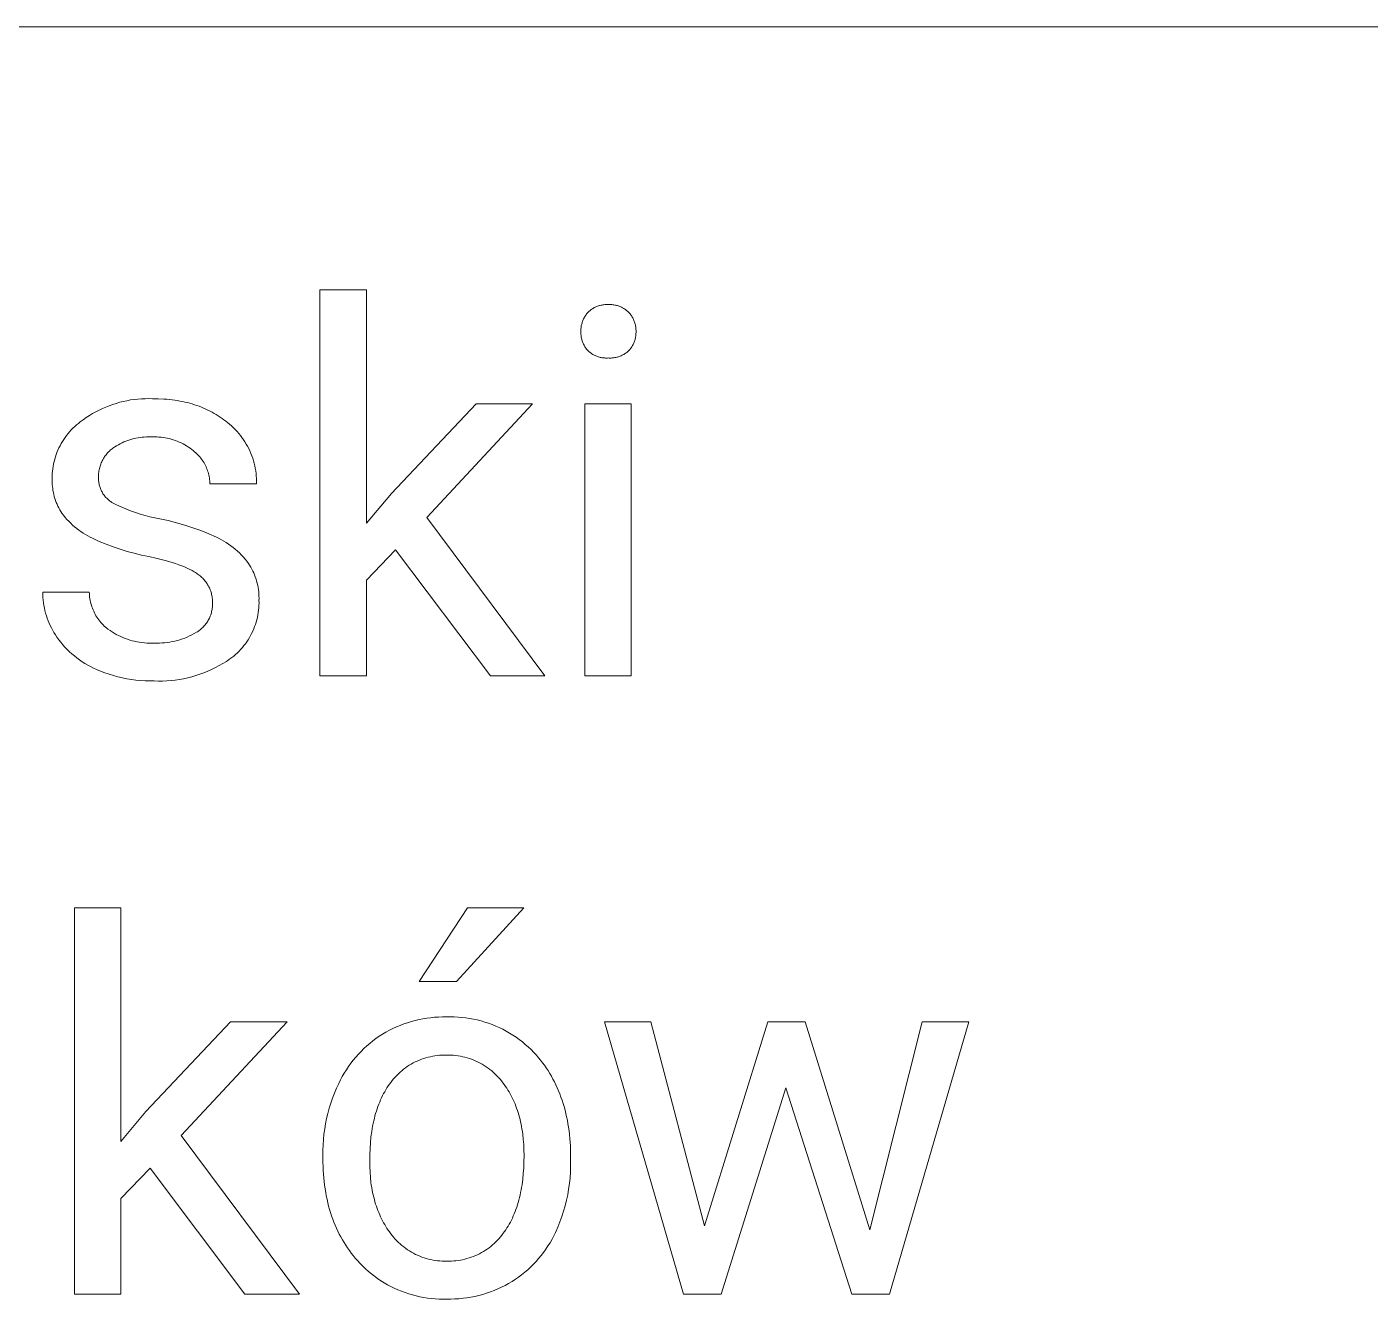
# Model space of a CAD drawing. Header units: millimetres. Extents: x -1656 to 3995, y -637 to 3312.
# Drawn here: x 3054.8 to 3251.1, y -190.7 to -4.8 of the extents above; entities that cross this region are included whole.
import ezdxf

# ---------------------------------------------------------------- set-up
doc = ezdxf.new("R2010")
doc.units = ezdxf.units.MM
doc.header["$MEASUREMENT"] = 0
doc.layers.add('Domyślny', color=7, linetype='Continuous', true_color=0x000000)

msp = doc.modelspace()

# ---------------------------------------------------------------- linework, layer by layer
at = {"layer": 'Domyślny', "color": 18, "lineweight": 15, "true_color": 0x000000}
for p, q in [((3989.99, -4.79), (1859.78, -4.79)), ((3097.63, -99.64), (3097.63, -43.19)), ((3097.63, -43.19), (3104.43, -43.19)), ((3104.43, -43.19), (3104.43, -77.32)), ((3136.31, -47.2), (3136.38, -47.08)), ((3136.38, -47.08), (3136.45, -46.96)), ((3136.45, -46.96), (3136.53, -46.85)), ((3136.53, -46.85), (3136.61, -46.74)), ((3136.61, -46.74), (3136.69, -46.63)), ((3136.69, -46.63), (3136.78, -46.53)), ((3136.78, -46.53), (3136.87, -46.43)), ((3136.87, -46.43), (3136.97, -46.34)), ((3136.97, -46.34), (3137.07, -46.26)), ((3137.07, -46.26), (3137.18, -46.17)), ((3137.18, -46.17), (3137.28, -46.09)), ((3137.28, -46.09), (3137.39, -46.02)), ((3137.39, -46.02), (3137.51, -45.95)), ((3137.51, -45.95), (3137.62, -45.88)), ((3137.62, -45.88), (3137.74, -45.81)), ((3137.74, -45.81), (3137.85, -45.76)), ((3137.85, -45.76), (3137.98, -45.7)), ((3137.98, -45.7), (3138.1, -45.65)), ((3138.1, -45.65), (3138.22, -45.6)), ((3138.22, -45.6), (3138.35, -45.56)), ((3138.35, -45.56), (3138.48, -45.52)), ((3138.48, -45.52), (3138.6, -45.48)), ((3138.6, -45.48), (3138.73, -45.45)), ((3138.73, -45.45), (3138.86, -45.43)), ((3138.86, -45.43), (3138.99, -45.41)), ((3138.99, -45.41), (3139.13, -45.39)), ((3139.13, -45.39), (3139.26, -45.38)), ((3139.26, -45.38), (3139.39, -45.37)), ((3139.39, -45.37), (3139.52, -45.37)), ((3139.52, -45.37), (3139.66, -45.37)), ((3139.66, -45.37), (3139.79, -45.38)), ((3139.79, -45.38), (3139.92, -45.37)), ((3139.92, -45.37), (3140.06, -45.37)), ((3140.06, -45.37), (3140.19, -45.37)), ((3140.19, -45.37), (3140.32, -45.38)), ((3140.32, -45.38), (3140.45, -45.39)), ((3140.45, -45.39), (3140.59, -45.41)), ((3140.59, -45.41), (3140.72, -45.43)), ((3140.72, -45.43), (3140.85, -45.46)), ((3140.85, -45.46), (3140.98, -45.49)), ((3140.98, -45.49), (3141.11, -45.52)), ((3141.11, -45.52), (3141.23, -45.56)), ((3141.23, -45.56), (3141.36, -45.6)), ((3141.36, -45.6), (3141.48, -45.65)), ((3141.48, -45.65), (3141.6, -45.7)), ((3141.6, -45.7), (3141.73, -45.76)), ((3141.73, -45.76), (3141.84, -45.82)), ((3141.84, -45.82), (3141.96, -45.88)), ((3141.96, -45.88), (3142.07, -45.95)), ((3142.07, -45.95), (3142.19, -46.02)), ((3142.19, -46.02), (3142.3, -46.1)), ((3142.3, -46.1), (3142.4, -46.17)), ((3142.4, -46.17), (3142.51, -46.26)), ((3142.51, -46.26), (3142.61, -46.34)), ((3142.61, -46.34), (3142.71, -46.43)), ((3142.71, -46.43), (3142.8, -46.53)), ((3142.8, -46.53), (3142.89, -46.63)), ((3142.89, -46.63), (3142.98, -46.74)), ((3142.98, -46.74), (3143.06, -46.85)), ((3143.06, -46.85), (3143.14, -46.96)), ((3143.14, -46.96), (3143.22, -47.08)), ((3143.22, -47.08), (3143.29, -47.2)), ((3135.78, -49.04), (3135.79, -48.9)), ((3135.78, -49.17), (3135.78, -49.04)), ((3135.79, -48.9), (3135.81, -48.76)), ((3135.81, -48.76), (3135.82, -48.62)), ((3135.82, -48.62), (3135.84, -48.49)), ((3135.84, -48.49), (3135.87, -48.35)), ((3135.87, -48.35), (3135.9, -48.22)), ((3135.9, -48.22), (3135.94, -48.09)), ((3135.94, -48.09), (3135.98, -47.96)), ((3135.98, -47.96), (3136.02, -47.83)), ((3136.02, -47.83), (3136.07, -47.7)), ((3136.07, -47.7), (3136.12, -47.57)), ((3136.12, -47.57), (3136.18, -47.44)), ((3136.18, -47.44), (3136.24, -47.32)), ((3136.24, -47.32), (3136.31, -47.2)), ((3143.29, -47.2), (3143.36, -47.32)), ((3143.36, -47.32), (3143.42, -47.44)), ((3143.42, -47.44), (3143.48, -47.56)), ((3143.48, -47.56), (3143.53, -47.69)), ((3143.53, -47.69), (3143.58, -47.82)), ((3143.58, -47.82), (3143.63, -47.95)), ((3143.63, -47.95), (3143.67, -48.08)), ((3143.67, -48.08), (3143.71, -48.22)), ((3143.71, -48.22), (3143.74, -48.35)), ((3143.74, -48.35), (3143.77, -48.49)), ((3143.77, -48.49), (3143.79, -48.62)), ((3143.79, -48.62), (3143.81, -48.76)), ((3143.81, -48.76), (3143.82, -48.9)), ((3143.82, -48.9), (3143.83, -49.03)), ((3143.83, -49.03), (3143.84, -49.17)), ((3135.78, -49.31), (3135.78, -49.17)), ((3135.78, -49.45), (3135.78, -49.31)), ((3135.78, -49.58), (3135.78, -49.45)), ((3135.79, -49.72), (3135.78, -49.58)), ((3135.8, -49.86), (3135.79, -49.72)), ((3135.82, -49.99), (3135.8, -49.86)), ((3135.84, -50.13), (3135.82, -49.99)), ((3135.87, -50.26), (3135.84, -50.13)), ((3135.9, -50.4), (3135.87, -50.26)), ((3135.93, -50.53), (3135.9, -50.4)), ((3135.97, -50.66), (3135.93, -50.53)), ((3136.02, -50.79), (3135.97, -50.66)), ((3136.07, -50.92), (3136.02, -50.79)), ((3136.12, -51.04), (3136.07, -50.92)), ((3143.51, -50.98), (3143.46, -51.1)), ((3143.56, -50.86), (3143.51, -50.98)), ((3143.61, -50.73), (3143.56, -50.86)), ((3143.65, -50.61), (3143.61, -50.73)), ((3143.69, -50.48), (3143.65, -50.61)), ((3143.72, -50.35), (3143.69, -50.48)), ((3143.75, -50.23), (3143.72, -50.35)), ((3143.78, -50.1), (3143.75, -50.23)), ((3143.8, -49.97), (3143.78, -50.1)), ((3143.82, -49.84), (3143.8, -49.97)), ((3143.83, -49.71), (3143.82, -49.84)), ((3143.84, -49.44), (3143.83, -49.57)), ((3143.83, -49.57), (3143.83, -49.71)), ((3143.84, -49.17), (3143.84, -49.31)), ((3143.84, -49.31), (3143.84, -49.44)), ((3136.18, -51.17), (3136.12, -51.04)), ((3136.24, -51.29), (3136.18, -51.17)), ((3136.3, -51.41), (3136.24, -51.29)), ((3136.37, -51.53), (3136.3, -51.41)), ((3136.45, -51.64), (3136.37, -51.53)), ((3136.52, -51.76), (3136.45, -51.64)), ((3136.61, -51.87), (3136.52, -51.76)), ((3136.69, -51.97), (3136.61, -51.87)), ((3136.78, -52.08), (3136.69, -51.97)), ((3136.88, -52.17), (3136.78, -52.08)), ((3136.98, -52.25), (3136.88, -52.17)), ((3137.08, -52.34), (3136.98, -52.25)), ((3137.18, -52.42), (3137.08, -52.34)), ((3137.29, -52.49), (3137.18, -52.42)), ((3137.4, -52.57), (3137.29, -52.49)), ((3137.51, -52.64), (3137.4, -52.57)), ((3137.63, -52.7), (3137.51, -52.64)), ((3137.74, -52.76), (3137.63, -52.7)), ((3137.86, -52.82), (3137.74, -52.76)), ((3137.98, -52.87), (3137.86, -52.82)), ((3138.11, -52.92), (3137.98, -52.87)), ((3138.23, -52.97), (3138.11, -52.92)), ((3138.36, -53.01), (3138.23, -52.97)), ((3141.28, -52.99), (3141.15, -53.03)), ((3141.41, -52.94), (3141.28, -52.99)), ((3141.54, -52.89), (3141.41, -52.94)), ((3141.67, -52.84), (3141.54, -52.89)), ((3141.79, -52.78), (3141.67, -52.84)), ((3141.91, -52.72), (3141.79, -52.78)), ((3142.03, -52.65), (3141.91, -52.72)), ((3142.15, -52.58), (3142.03, -52.65)), ((3142.27, -52.51), (3142.15, -52.58)), ((3142.38, -52.43), (3142.27, -52.51)), ((3142.49, -52.35), (3142.38, -52.43)), ((3142.6, -52.26), (3142.49, -52.35)), ((3142.7, -52.17), (3142.6, -52.26)), ((3142.8, -52.08), (3142.7, -52.17)), ((3142.89, -51.98), (3142.8, -52.08)), ((3142.97, -51.88), (3142.89, -51.98)), ((3143.05, -51.77), (3142.97, -51.88)), ((3143.13, -51.67), (3143.05, -51.77)), ((3143.2, -51.56), (3143.13, -51.67)), ((3143.27, -51.45), (3143.2, -51.56)), ((3143.34, -51.33), (3143.27, -51.45)), ((3143.4, -51.22), (3143.34, -51.33)), ((3143.46, -51.1), (3143.4, -51.22)), ((3138.48, -53.04), (3138.36, -53.01)), ((3138.61, -53.08), (3138.48, -53.04)), ((3138.74, -53.1), (3138.61, -53.08)), ((3138.87, -53.13), (3138.74, -53.1)), ((3139, -53.15), (3138.87, -53.13)), ((3139.13, -53.16), (3139, -53.15)), ((3139.26, -53.17), (3139.13, -53.16)), ((3139.39, -53.18), (3139.26, -53.17)), ((3139.53, -53.18), (3139.39, -53.18)), ((3139.66, -53.18), (3139.53, -53.18)), ((3139.79, -53.17), (3139.66, -53.18)), ((3139.93, -53.18), (3139.79, -53.17)), ((3140.07, -53.18), (3139.93, -53.18)), ((3140.2, -53.18), (3140.07, -53.18)), ((3140.34, -53.17), (3140.2, -53.18)), ((3140.48, -53.16), (3140.34, -53.17)), ((3140.61, -53.14), (3140.48, -53.16)), ((3140.75, -53.12), (3140.61, -53.14)), ((3140.88, -53.09), (3140.75, -53.12)), ((3141.02, -53.06), (3140.88, -53.09)), ((3141.15, -53.03), (3141.02, -53.06)), ((3064.87, -61.04), (3065.35, -60.79)), ((3065.35, -60.79), (3065.84, -60.56)), ((3065.84, -60.56), (3066.34, -60.34)), ((3066.34, -60.34), (3066.84, -60.15)), ((3066.84, -60.15), (3067.35, -59.96)), ((3067.35, -59.96), (3067.86, -59.8)), ((3067.86, -59.8), (3068.38, -59.65)), ((3068.38, -59.65), (3068.9, -59.52)), ((3068.9, -59.52), (3069.43, -59.41)), ((3069.43, -59.41), (3069.96, -59.31)), ((3069.96, -59.31), (3070.5, -59.24)), ((3070.5, -59.24), (3071.03, -59.18)), ((3071.03, -59.18), (3071.57, -59.14)), ((3071.57, -59.14), (3072.11, -59.12)), ((3072.11, -59.12), (3072.65, -59.11)), ((3072.65, -59.11), (3073.19, -59.12)), ((3073.19, -59.12), (3074.02, -59.14)), ((3074.02, -59.14), (3074.84, -59.18)), ((3074.84, -59.18), (3075.24, -59.21)), ((3075.24, -59.21), (3075.63, -59.25)), ((3075.63, -59.25), (3076.02, -59.29)), ((3076.02, -59.29), (3076.41, -59.34)), ((3076.41, -59.34), (3076.79, -59.4)), ((3076.79, -59.4), (3077.16, -59.47)), ((3077.16, -59.47), (3077.53, -59.54)), ((3077.53, -59.54), (3077.9, -59.62)), ((3077.9, -59.62), (3078.26, -59.7)), ((3078.26, -59.7), (3078.61, -59.79)), ((3078.61, -59.79), (3078.96, -59.89)), ((3078.96, -59.89), (3079.31, -60)), ((3079.31, -60), (3079.65, -60.11)), ((3079.65, -60.11), (3079.98, -60.23)), ((3079.98, -60.23), (3080.31, -60.36)), ((3080.31, -60.36), (3080.64, -60.49)), ((3080.64, -60.49), (3080.96, -60.63)), ((3080.96, -60.63), (3081.27, -60.78)), ((3081.27, -60.78), (3081.58, -60.93)), ((3108.08, -72.96), (3120.46, -59.86)), ((3128.72, -59.86), (3113.25, -76.47)), ((3120.46, -59.86), (3128.72, -59.86)), ((3136.35, -99.63), (3136.35, -59.87)), ((3136.35, -59.87), (3143.14, -59.87)), ((3143.14, -59.87), (3143.14, -99.63)), ((3062.06, -62.96), (3062.33, -62.73)), ((3062.33, -62.73), (3062.62, -62.51)), ((3062.62, -62.51), (3063.05, -62.19)), ((3063.05, -62.19), (3063.49, -61.88)), ((3063.49, -61.88), (3063.94, -61.58)), ((3063.94, -61.58), (3064.4, -61.3)), ((3064.4, -61.3), (3064.87, -61.04)), ((3081.58, -60.93), (3081.89, -61.09)), ((3081.89, -61.09), (3082.19, -61.26)), ((3082.19, -61.26), (3082.48, -61.43)), ((3082.48, -61.43), (3082.77, -61.62)), ((3082.77, -61.62), (3083.06, -61.8)), ((3083.06, -61.8), (3083.34, -62)), ((3083.34, -62), (3083.61, -62.2)), ((3083.61, -62.2), (3083.88, -62.41)), ((3083.88, -62.41), (3084.14, -62.62)), ((3084.14, -62.62), (3084.44, -62.86)), ((3060.39, -64.79), (3060.6, -64.5)), ((3060.6, -64.5), (3060.82, -64.22)), ((3060.82, -64.22), (3061.05, -63.95)), ((3061.05, -63.95), (3061.29, -63.69)), ((3061.29, -63.69), (3061.54, -63.44)), ((3061.54, -63.44), (3061.8, -63.19)), ((3061.8, -63.19), (3062.06, -62.96)), ((3071.36, -64.78), (3071.05, -64.83)), ((3071.66, -64.75), (3071.36, -64.78)), ((3071.97, -64.72), (3071.66, -64.75)), ((3072.27, -64.7), (3071.97, -64.72)), ((3072.58, -64.7), (3072.27, -64.7)), ((3072.88, -64.7), (3072.58, -64.7)), ((3073.19, -64.71), (3072.88, -64.7)), ((3073.5, -64.71), (3073.19, -64.71)), ((3073.8, -64.71), (3073.5, -64.71)), ((3074.11, -64.73), (3073.8, -64.71)), ((3074.42, -64.75), (3074.11, -64.73)), ((3074.72, -64.79), (3074.42, -64.75)), ((3084.44, -62.86), (3084.72, -63.11)), ((3084.72, -63.11), (3085, -63.37)), ((3085, -63.37), (3085.27, -63.64)), ((3085.27, -63.64), (3085.53, -63.92)), ((3085.53, -63.92), (3085.78, -64.2)), ((3085.78, -64.2), (3086.01, -64.5)), ((3086.01, -64.5), (3086.24, -64.8)), ((3059.21, -66.96), (3059.35, -66.63)), ((3059.35, -66.63), (3059.5, -66.31)), ((3059.5, -66.31), (3059.65, -65.99)), ((3059.65, -65.99), (3059.82, -65.68)), ((3059.82, -65.68), (3060, -65.38)), ((3060, -65.38), (3060.19, -65.08)), ((3060.19, -65.08), (3060.39, -64.79)), ((3066.98, -66.66), (3066.86, -66.78)), ((3067.12, -66.55), (3066.98, -66.66)), ((3067.25, -66.44), (3067.12, -66.55)), ((3067.39, -66.33), (3067.25, -66.44)), ((3067.65, -66.16), (3067.39, -66.33)), ((3067.91, -66), (3067.65, -66.16)), ((3068.18, -65.85), (3067.91, -66)), ((3068.45, -65.7), (3068.18, -65.85)), ((3068.72, -65.57), (3068.45, -65.7)), ((3069, -65.44), (3068.72, -65.57)), ((3069.28, -65.32), (3069, -65.44)), ((3069.57, -65.22), (3069.28, -65.32)), ((3069.86, -65.12), (3069.57, -65.22)), ((3070.16, -65.03), (3069.86, -65.12)), ((3070.45, -64.95), (3070.16, -65.03)), ((3070.75, -64.89), (3070.45, -64.95)), ((3071.05, -64.83), (3070.75, -64.89)), ((3075.02, -64.84), (3074.72, -64.79)), ((3075.33, -64.9), (3075.02, -64.84)), ((3075.62, -64.96), (3075.33, -64.9)), ((3075.92, -65.04), (3075.62, -64.96)), ((3076.21, -65.13), (3075.92, -65.04)), ((3076.51, -65.23), (3076.21, -65.13)), ((3076.79, -65.34), (3076.51, -65.23)), ((3077.07, -65.46), (3076.79, -65.34)), ((3077.35, -65.59), (3077.07, -65.46)), ((3077.63, -65.73), (3077.35, -65.59)), ((3077.9, -65.87), (3077.63, -65.73)), ((3078.16, -66.03), (3077.9, -65.87)), ((3078.42, -66.2), (3078.16, -66.03)), ((3078.67, -66.37), (3078.42, -66.2)), ((3078.92, -66.55), (3078.67, -66.37)), ((3079.16, -66.75), (3078.92, -66.55)), ((3079.32, -66.88), (3079.16, -66.75)), ((3086.24, -64.8), (3086.46, -65.11)), ((3086.46, -65.11), (3086.67, -65.42)), ((3086.67, -65.42), (3086.87, -65.75)), ((3086.87, -65.75), (3087.05, -66.08)), ((3087.05, -66.08), (3087.23, -66.42)), ((3087.23, -66.42), (3087.39, -66.76)), ((3058.64, -69.01), (3058.71, -68.66)), ((3058.71, -68.66), (3058.78, -68.31)), ((3058.78, -68.31), (3058.87, -67.97)), ((3058.87, -67.97), (3058.98, -67.63)), ((3058.98, -67.63), (3059.09, -67.29)), ((3059.09, -67.29), (3059.21, -66.96)), ((3065.61, -68.67), (3065.55, -68.84)), ((3065.67, -68.51), (3065.61, -68.67)), ((3065.74, -68.35), (3065.67, -68.51)), ((3065.82, -68.19), (3065.74, -68.35)), ((3065.9, -68.03), (3065.82, -68.19)), ((3065.99, -67.88), (3065.9, -68.03)), ((3066.08, -67.73), (3065.99, -67.88)), ((3066.17, -67.58), (3066.08, -67.73)), ((3066.28, -67.44), (3066.17, -67.58)), ((3066.38, -67.3), (3066.28, -67.44)), ((3066.49, -67.16), (3066.38, -67.3)), ((3066.61, -67.03), (3066.49, -67.16)), ((3066.73, -66.9), (3066.61, -67.03)), ((3066.86, -66.78), (3066.73, -66.9)), ((3079.48, -67.02), (3079.32, -66.88)), ((3079.64, -67.16), (3079.48, -67.02)), ((3079.79, -67.31), (3079.64, -67.16)), ((3079.94, -67.47), (3079.79, -67.31)), ((3080.08, -67.63), (3079.94, -67.47)), ((3080.22, -67.79), (3080.08, -67.63)), ((3080.35, -67.96), (3080.22, -67.79)), ((3080.47, -68.13), (3080.35, -67.96)), ((3080.59, -68.31), (3080.47, -68.13)), ((3080.7, -68.49), (3080.59, -68.31)), ((3080.8, -68.68), (3080.7, -68.49)), ((3080.9, -68.87), (3080.8, -68.68)), ((3087.39, -66.76), (3087.54, -67.11)), ((3087.54, -67.11), (3087.68, -67.46)), ((3087.68, -67.46), (3087.81, -67.82)), ((3087.81, -67.82), (3087.92, -68.18)), ((3087.92, -68.18), (3088.02, -68.54)), ((3088.02, -68.54), (3088.11, -68.91)), ((3058.49, -70.77), (3058.5, -70.42)), ((3058.5, -70.42), (3058.52, -70.06)), ((3058.52, -70.06), (3058.55, -69.71)), ((3058.55, -69.71), (3058.59, -69.36)), ((3058.59, -69.36), (3058.64, -69.01)), ((3065.29, -70.57), (3065.28, -70.71)), ((3065.3, -70.04), (3065.29, -70.21)), ((3065.29, -70.21), (3065.29, -70.39)), ((3065.29, -70.39), (3065.29, -70.57)), ((3065.32, -69.86), (3065.3, -70.04)), ((3065.34, -69.69), (3065.32, -69.86)), ((3065.37, -69.52), (3065.34, -69.69)), ((3065.41, -69.34), (3065.37, -69.52)), ((3065.45, -69.17), (3065.41, -69.34)), ((3065.5, -69), (3065.45, -69.17)), ((3065.55, -68.84), (3065.5, -69)), ((3080.99, -69.06), (3080.9, -68.87)), ((3081.08, -69.26), (3080.99, -69.06)), ((3081.16, -69.46), (3081.08, -69.26)), ((3081.23, -69.66), (3081.16, -69.46)), ((3081.29, -69.86), (3081.23, -69.66)), ((3081.35, -70.07), (3081.29, -69.86)), ((3081.4, -70.27), (3081.35, -70.07)), ((3081.44, -70.48), (3081.4, -70.27)), ((3081.48, -70.69), (3081.44, -70.48)), ((3088.11, -68.91), (3088.19, -69.28)), ((3088.19, -69.28), (3088.25, -69.66)), ((3088.25, -69.66), (3088.3, -70.03)), ((3088.3, -70.03), (3088.34, -70.41)), ((3088.34, -70.41), (3088.37, -70.79)), ((3058.49, -71.07), (3058.49, -70.77)), ((3058.5, -71.37), (3058.49, -71.07)), ((3058.51, -71.67), (3058.5, -71.37)), ((3058.54, -71.96), (3058.51, -71.67)), ((3058.58, -72.26), (3058.54, -71.96)), ((3058.62, -72.55), (3058.58, -72.26)), ((3058.68, -72.84), (3058.62, -72.55)), ((3065.28, -70.71), (3065.28, -70.85)), ((3065.28, -70.85), (3065.29, -70.99)), ((3065.29, -70.99), (3065.3, -71.13)), ((3065.3, -71.13), (3065.31, -71.27)), ((3065.31, -71.27), (3065.33, -71.41)), ((3065.33, -71.41), (3065.36, -71.55)), ((3065.36, -71.55), (3065.38, -71.69)), ((3065.38, -71.69), (3065.42, -71.83)), ((3065.42, -71.83), (3065.46, -71.97)), ((3065.46, -71.97), (3065.5, -72.1)), ((3065.5, -72.1), (3065.55, -72.24)), ((3065.55, -72.24), (3065.6, -72.37)), ((3065.6, -72.37), (3065.66, -72.5)), ((3065.66, -72.5), (3065.72, -72.63)), ((3065.72, -72.63), (3065.79, -72.75)), ((3081.51, -70.91), (3081.48, -70.69)), ((3081.53, -71.12), (3081.51, -70.91)), ((3081.54, -71.33), (3081.53, -71.12)), ((3081.55, -71.54), (3081.54, -71.33)), ((3088.38, -71.54), (3081.55, -71.54)), ((3088.37, -70.79), (3088.38, -71.16)), ((3088.38, -71.16), (3088.38, -71.54)), ((3058.74, -73.13), (3058.68, -72.84)), ((3058.82, -73.42), (3058.74, -73.13)), ((3058.91, -73.71), (3058.82, -73.42)), ((3059, -73.99), (3058.91, -73.71)), ((3059.11, -74.27), (3059, -73.99)), ((3059.22, -74.54), (3059.11, -74.27)), ((3059.34, -74.81), (3059.22, -74.54)), ((3065.79, -72.75), (3065.86, -72.87)), ((3065.86, -72.87), (3065.93, -73)), ((3065.93, -73), (3066.01, -73.11)), ((3066.01, -73.11), (3066.1, -73.23)), ((3066.1, -73.23), (3066.18, -73.34)), ((3066.18, -73.34), (3066.27, -73.45)), ((3066.27, -73.45), (3066.37, -73.56)), ((3066.37, -73.56), (3066.47, -73.66)), ((3066.47, -73.66), (3066.57, -73.76)), ((3066.57, -73.76), (3066.67, -73.85)), ((3066.67, -73.85), (3066.78, -73.94)), ((3066.78, -73.94), (3066.89, -74.03)), ((3066.89, -74.03), (3067.01, -74.12)), ((3067.01, -74.12), (3067.12, -74.2)), ((3067.12, -74.2), (3067.24, -74.27)), ((3067.24, -74.27), (3067.91, -74.61)), ((3104.43, -77.32), (3108.08, -72.96)), ((3059.47, -75.08), (3059.34, -74.81)), ((3059.62, -75.34), (3059.47, -75.08)), ((3059.77, -75.6), (3059.62, -75.34)), ((3059.92, -75.85), (3059.77, -75.6)), ((3060.16, -76.16), (3059.92, -75.85)), ((3060.41, -76.47), (3060.16, -76.16)), ((3060.66, -76.76), (3060.41, -76.47)), ((3067.91, -74.61), (3068.58, -74.93)), ((3068.58, -74.93), (3069.27, -75.22)), ((3069.27, -75.22), (3069.96, -75.49)), ((3069.96, -75.49), (3070.66, -75.74)), ((3070.66, -75.74), (3071.37, -75.97)), ((3071.37, -75.97), (3072.08, -76.18)), ((3072.08, -76.18), (3072.8, -76.36)), ((3072.8, -76.36), (3073.53, -76.52)), ((3073.53, -76.52), (3074.26, -76.66)), ((3113.25, -76.47), (3130.53, -99.64)), ((3060.93, -77.04), (3060.66, -76.76)), ((3061.21, -77.32), (3060.93, -77.04)), ((3061.49, -77.59), (3061.21, -77.32)), ((3061.78, -77.84), (3061.49, -77.59)), ((3062.09, -78.09), (3061.78, -77.84)), ((3062.4, -78.33), (3062.09, -78.09)), ((3062.71, -78.55), (3062.4, -78.33)), ((3074.26, -76.66), (3075.48, -76.93)), ((3075.48, -76.93), (3076.68, -77.24)), ((3076.68, -77.24), (3077.88, -77.59)), ((3077.88, -77.59), (3079.06, -77.98)), ((3079.06, -77.98), (3080.23, -78.4)), ((3080.23, -78.4), (3081.39, -78.87)), ((3063.04, -78.77), (3062.71, -78.55)), ((3063.37, -78.98), (3063.04, -78.77)), ((3063.71, -79.17), (3063.37, -78.98)), ((3064.05, -79.35), (3063.71, -79.17)), ((3064.4, -79.52), (3064.05, -79.35)), ((3065.39, -79.97), (3064.4, -79.52)), ((3066.39, -80.38), (3065.39, -79.97)), ((3067.4, -80.76), (3066.39, -80.38)), ((3081.39, -78.87), (3082.52, -79.37)), ((3082.52, -79.37), (3082.89, -79.55)), ((3082.89, -79.55), (3083.25, -79.73)), ((3083.25, -79.73), (3083.61, -79.93)), ((3083.61, -79.93), (3083.95, -80.15)), ((3083.95, -80.15), (3084.29, -80.37)), ((3084.29, -80.37), (3084.62, -80.61)), ((3068.42, -81.11), (3067.4, -80.76)), ((3069.45, -81.43), (3068.42, -81.11)), ((3070.5, -81.71), (3069.45, -81.43)), ((3071.55, -81.96), (3070.5, -81.71)), ((3072.61, -82.18), (3071.55, -81.96)), ((3073.86, -82.46), (3072.61, -82.18)), ((3084.62, -80.61), (3084.95, -80.85)), ((3084.95, -80.85), (3085.26, -81.11)), ((3085.26, -81.11), (3085.57, -81.38)), ((3085.57, -81.38), (3085.86, -81.66)), ((3085.86, -81.66), (3086.15, -81.94)), ((3086.15, -81.94), (3086.43, -82.24)), ((3086.43, -82.24), (3086.69, -82.55)), ((3108.7, -81.22), (3104.43, -85.66)), ((3122.55, -99.64), (3108.7, -81.22)), ((3075, -82.75), (3073.86, -82.46)), ((3075.54, -82.9), (3075, -82.75)), ((3076.05, -83.06), (3075.54, -82.9)), ((3076.54, -83.22), (3076.05, -83.06)), ((3077.01, -83.38), (3076.54, -83.22)), ((3077.45, -83.54), (3077.01, -83.38)), ((3077.86, -83.71), (3077.45, -83.54)), ((3078.25, -83.88), (3077.86, -83.71)), ((3078.62, -84.06), (3078.25, -83.88)), ((3078.79, -84.15), (3078.62, -84.06)), ((3078.96, -84.24), (3078.79, -84.15)), ((3079.13, -84.33), (3078.96, -84.24)), ((3079.28, -84.42), (3079.13, -84.33)), ((3086.69, -82.55), (3086.95, -82.87)), ((3086.95, -82.87), (3087.19, -83.19)), ((3087.19, -83.19), (3087.36, -83.46)), ((3087.36, -83.46), (3087.53, -83.73)), ((3087.53, -83.73), (3087.68, -84.01)), ((3087.68, -84.01), (3087.82, -84.3)), ((3087.82, -84.3), (3087.96, -84.58)), ((3079.43, -84.51), (3079.28, -84.42)), ((3079.58, -84.6), (3079.43, -84.51)), ((3079.72, -84.7), (3079.58, -84.6)), ((3079.85, -84.79), (3079.72, -84.7)), ((3079.99, -84.89), (3079.85, -84.79)), ((3080.12, -85), (3079.99, -84.89)), ((3080.25, -85.11), (3080.12, -85)), ((3080.38, -85.23), (3080.25, -85.11)), ((3080.5, -85.35), (3080.38, -85.23)), ((3080.62, -85.47), (3080.5, -85.35)), ((3080.73, -85.6), (3080.62, -85.47)), ((3080.84, -85.73), (3080.73, -85.6)), ((3080.95, -85.87), (3080.84, -85.73)), ((3081.05, -86.01), (3080.95, -85.87)), ((3081.14, -86.15), (3081.05, -86.01)), ((3081.23, -86.3), (3081.14, -86.15)), ((3081.32, -86.44), (3081.23, -86.3)), ((3087.96, -84.58), (3088.08, -84.88)), ((3088.08, -84.88), (3088.19, -85.17)), ((3088.19, -85.17), (3088.3, -85.48)), ((3088.3, -85.48), (3088.39, -85.78)), ((3088.39, -85.78), (3088.47, -86.09)), ((3088.47, -86.09), (3088.54, -86.4)), ((3104.43, -85.66), (3104.43, -99.64)), ((3057.15, -87.78), (3057.14, -87.39)), ((3057.14, -87.39), (3063.93, -87.39)), ((3057.16, -88.16), (3057.15, -87.78)), ((3057.2, -88.55), (3057.16, -88.16)), ((3063.93, -87.39), (3063.94, -87.63)), ((3063.94, -87.63), (3063.96, -87.87)), ((3063.96, -87.87), (3063.98, -88.11)), ((3063.98, -88.11), (3064.02, -88.35)), ((3081.4, -86.6), (3081.32, -86.44)), ((3081.48, -86.75), (3081.4, -86.6)), ((3081.54, -86.91), (3081.48, -86.75)), ((3081.61, -87.07), (3081.54, -86.91)), ((3081.67, -87.23), (3081.61, -87.07)), ((3081.72, -87.39), (3081.67, -87.23)), ((3081.77, -87.55), (3081.72, -87.39)), ((3081.81, -87.72), (3081.77, -87.55)), ((3081.85, -87.89), (3081.81, -87.72)), ((3081.88, -88.06), (3081.85, -87.89)), ((3081.9, -88.23), (3081.88, -88.06)), ((3081.92, -88.4), (3081.9, -88.23)), ((3088.54, -86.4), (3088.6, -86.71)), ((3088.6, -86.71), (3088.65, -87.02)), ((3088.65, -87.02), (3088.69, -87.34)), ((3088.69, -87.34), (3088.72, -87.66)), ((3088.72, -87.66), (3088.73, -87.98)), ((3088.73, -87.98), (3088.74, -88.29)), ((3088.74, -88.29), (3088.73, -88.61)), ((3057.24, -88.94), (3057.2, -88.55)), ((3057.3, -89.32), (3057.24, -88.94)), ((3057.37, -89.7), (3057.3, -89.32)), ((3057.45, -90.08), (3057.37, -89.7)), ((3057.55, -90.46), (3057.45, -90.08)), ((3064.02, -88.35), (3064.06, -88.59)), ((3064.06, -88.59), (3064.11, -88.82)), ((3064.11, -88.82), (3064.17, -89.06)), ((3064.17, -89.06), (3064.23, -89.29)), ((3064.23, -89.29), (3064.31, -89.52)), ((3064.31, -89.52), (3064.39, -89.75)), ((3064.39, -89.75), (3064.48, -89.97)), ((3064.48, -89.97), (3064.57, -90.19)), ((3064.57, -90.19), (3064.68, -90.41)), ((3081.77, -90.41), (3081.81, -90.24)), ((3081.81, -90.24), (3081.85, -90.08)), ((3081.85, -90.08), (3081.88, -89.92)), ((3081.88, -89.92), (3081.9, -89.75)), ((3081.9, -89.75), (3081.92, -89.58)), ((3081.94, -88.57), (3081.92, -88.4)), ((3081.92, -89.58), (3081.93, -89.42)), ((3081.93, -89.42), (3081.94, -89.25)), ((3081.94, -88.74), (3081.94, -88.57)), ((3081.95, -88.91), (3081.94, -88.74)), ((3081.94, -89.08), (3081.95, -88.91)), ((3081.94, -89.25), (3081.94, -89.08)), ((3088.67, -90.03), (3088.62, -90.38)), ((3088.7, -89.67), (3088.67, -90.03)), ((3088.73, -89.32), (3088.7, -89.67)), ((3088.73, -88.61), (3088.74, -88.97)), ((3088.74, -88.97), (3088.73, -89.32)), ((3057.66, -90.83), (3057.55, -90.46)), ((3057.78, -91.2), (3057.66, -90.83)), ((3057.92, -91.56), (3057.78, -91.2)), ((3058.06, -91.92), (3057.92, -91.56)), ((3058.22, -92.28), (3058.06, -91.92)), ((3064.68, -90.41), (3064.79, -90.62)), ((3064.79, -90.62), (3064.91, -90.83)), ((3064.91, -90.83), (3065.04, -91.04)), ((3065.04, -91.04), (3065.17, -91.24)), ((3065.17, -91.24), (3065.31, -91.44)), ((3065.31, -91.44), (3065.46, -91.63)), ((3065.46, -91.63), (3065.61, -91.81)), ((3065.61, -91.81), (3065.77, -91.99)), ((3065.77, -91.99), (3065.94, -92.17)), ((3065.94, -92.17), (3066.11, -92.34)), ((3080.74, -92.3), (3080.85, -92.18)), ((3080.85, -92.18), (3080.96, -92.04)), ((3080.96, -92.04), (3081.06, -91.91)), ((3081.06, -91.91), (3081.15, -91.77)), ((3081.15, -91.77), (3081.24, -91.63)), ((3081.24, -91.63), (3081.32, -91.49)), ((3081.32, -91.49), (3081.4, -91.34)), ((3081.4, -91.34), (3081.48, -91.19)), ((3081.48, -91.19), (3081.55, -91.04)), ((3081.55, -91.04), (3081.61, -90.88)), ((3081.61, -90.88), (3081.67, -90.72)), ((3081.67, -90.72), (3081.72, -90.57)), ((3081.72, -90.57), (3081.77, -90.41)), ((3088.21, -92.1), (3088.09, -92.43)), ((3088.31, -91.76), (3088.21, -92.1)), ((3088.41, -91.42), (3088.31, -91.76)), ((3088.49, -91.08), (3088.41, -91.42)), ((3088.56, -90.73), (3088.49, -91.08)), ((3088.62, -90.38), (3088.56, -90.73)), ((3058.39, -92.62), (3058.22, -92.28)), ((3058.58, -92.97), (3058.39, -92.62)), ((3058.77, -93.3), (3058.58, -92.97)), ((3058.97, -93.63), (3058.77, -93.3)), ((3059.19, -93.96), (3058.97, -93.63)), ((3059.47, -94.34), (3059.19, -93.96)), ((3066.11, -92.34), (3066.29, -92.5)), ((3066.29, -92.5), (3066.47, -92.66)), ((3066.47, -92.66), (3066.66, -92.81)), ((3066.66, -92.81), (3066.96, -93.01)), ((3066.96, -93.01), (3067.26, -93.21)), ((3067.26, -93.21), (3067.56, -93.4)), ((3067.56, -93.4), (3067.88, -93.57)), ((3067.88, -93.57), (3068.2, -93.74)), ((3068.2, -93.74), (3068.52, -93.89)), ((3068.52, -93.89), (3068.85, -94.03)), ((3068.85, -94.03), (3069.19, -94.16)), ((3069.19, -94.16), (3069.52, -94.28)), ((3077.17, -94.34), (3077.53, -94.22)), ((3077.53, -94.22), (3077.88, -94.09)), ((3077.88, -94.09), (3078.24, -93.95)), ((3078.24, -93.95), (3078.58, -93.79)), ((3078.58, -93.79), (3078.92, -93.63)), ((3078.92, -93.63), (3079.26, -93.45)), ((3079.26, -93.45), (3079.59, -93.26)), ((3079.59, -93.26), (3079.73, -93.17)), ((3079.73, -93.17), (3079.87, -93.08)), ((3079.87, -93.08), (3080.01, -92.98)), ((3080.01, -92.98), (3080.14, -92.88)), ((3080.14, -92.88), (3080.27, -92.77)), ((3080.27, -92.77), (3080.39, -92.66)), ((3080.39, -92.66), (3080.51, -92.55)), ((3080.51, -92.55), (3080.63, -92.43)), ((3080.63, -92.43), (3080.74, -92.3)), ((3087.33, -94.03), (3087.14, -94.34)), ((3087.5, -93.72), (3087.33, -94.03)), ((3087.66, -93.41), (3087.5, -93.72)), ((3087.82, -93.09), (3087.66, -93.41)), ((3087.96, -92.76), (3087.82, -93.09)), ((3088.09, -92.43), (3087.96, -92.76)), ((3059.76, -94.71), (3059.47, -94.34)), ((3060.06, -95.07), (3059.76, -94.71)), ((3060.38, -95.42), (3060.06, -95.07)), ((3060.71, -95.76), (3060.38, -95.42)), ((3061.04, -96.09), (3060.71, -95.76)), ((3061.39, -96.41), (3061.04, -96.09)), ((3069.52, -94.28), (3069.87, -94.39)), ((3069.87, -94.39), (3070.21, -94.49)), ((3070.21, -94.49), (3070.56, -94.57)), ((3070.56, -94.57), (3070.91, -94.65)), ((3070.91, -94.65), (3071.27, -94.71)), ((3071.27, -94.71), (3071.62, -94.76)), ((3071.62, -94.76), (3071.98, -94.79)), ((3071.98, -94.79), (3072.34, -94.82)), ((3072.34, -94.82), (3072.7, -94.83)), ((3072.7, -94.83), (3073.06, -94.83)), ((3073.06, -94.83), (3073.42, -94.82)), ((3073.42, -94.82), (3073.8, -94.83)), ((3073.8, -94.83), (3074.18, -94.83)), ((3074.18, -94.83), (3074.56, -94.81)), ((3074.56, -94.81), (3074.93, -94.78)), ((3074.93, -94.78), (3075.31, -94.74)), ((3075.31, -94.74), (3075.69, -94.69)), ((3075.69, -94.69), (3076.06, -94.62)), ((3076.06, -94.62), (3076.43, -94.54)), ((3076.43, -94.54), (3076.8, -94.45)), ((3076.8, -94.45), (3077.17, -94.34)), ((3085.82, -96), (3085.57, -96.25)), ((3086.07, -95.74), (3085.82, -96)), ((3086.3, -95.48), (3086.07, -95.74)), ((3086.53, -95.2), (3086.3, -95.48)), ((3086.74, -94.92), (3086.53, -95.2)), ((3086.95, -94.63), (3086.74, -94.92)), ((3087.14, -94.34), (3086.95, -94.63)), ((3061.75, -96.71), (3061.39, -96.41)), ((3062.13, -97.01), (3061.75, -96.71)), ((3062.51, -97.29), (3062.13, -97.01)), ((3062.9, -97.55), (3062.51, -97.29)), ((3063.29, -97.81), (3062.9, -97.55)), ((3063.7, -98.05), (3063.29, -97.81)), ((3064.12, -98.27), (3063.7, -98.05)), ((3082.91, -98.13), (3082.36, -98.42)), ((3083.44, -97.82), (3082.91, -98.13)), ((3083.97, -97.5), (3083.44, -97.82)), ((3084.48, -97.15), (3083.97, -97.5)), ((3084.77, -96.94), (3084.48, -97.15)), ((3085.04, -96.72), (3084.77, -96.94)), ((3085.31, -96.49), (3085.04, -96.72)), ((3085.57, -96.25), (3085.31, -96.49)), ((3064.54, -98.48), (3064.12, -98.27)), ((3064.97, -98.68), (3064.54, -98.48)), ((3065.58, -98.94), (3064.97, -98.68)), ((3066.21, -99.17), (3065.58, -98.94)), ((3066.84, -99.39), (3066.21, -99.17)), ((3067.48, -99.59), (3066.84, -99.39)), ((3068.12, -99.76), (3067.48, -99.59)), ((3068.77, -99.91), (3068.12, -99.76)), ((3069.43, -100.04), (3068.77, -99.91)), ((3070.09, -100.15), (3069.43, -100.04)), ((3077.71, -100.04), (3077.11, -100.15)), ((3078.32, -99.9), (3077.71, -100.04)), ((3078.92, -99.75), (3078.32, -99.9)), ((3079.51, -99.58), (3078.92, -99.75)), ((3080.09, -99.39), (3079.51, -99.58)), ((3080.67, -99.18), (3080.09, -99.39)), ((3081.25, -98.94), (3080.67, -99.18)), ((3081.81, -98.69), (3081.25, -98.94)), ((3082.36, -98.42), (3081.81, -98.69)), ((3104.43, -99.64), (3097.63, -99.64)), ((3130.53, -99.64), (3122.55, -99.64)), ((3143.14, -99.63), (3136.35, -99.63)), ((3070.75, -100.24), (3070.09, -100.15)), ((3071.41, -100.31), (3070.75, -100.24)), ((3072.08, -100.35), (3071.41, -100.31)), ((3072.75, -100.37), (3072.08, -100.35)), ((3073.42, -100.37), (3072.75, -100.37)), ((3074.03, -100.39), (3073.42, -100.37)), ((3074.65, -100.38), (3074.03, -100.39)), ((3075.27, -100.35), (3074.65, -100.38)), ((3075.88, -100.31), (3075.27, -100.35)), ((3076.5, -100.24), (3075.88, -100.31)), ((3077.11, -100.15), (3076.5, -100.24)), ((3061.76, -189.96), (3061.76, -133.51)), ((3061.76, -133.51), (3068.55, -133.51)), ((3068.55, -133.51), (3068.55, -167.64)), ((3112.12, -144.28), (3119.21, -133.5)), ((3127.43, -133.5), (3117.59, -144.3)), ((3119.21, -133.5), (3127.43, -133.5)), ((3117.59, -144.3), (3112.12, -144.28)), ((3072.2, -163.28), (3084.59, -150.18)), ((3092.85, -150.18), (3077.38, -166.8)), ((3084.59, -150.18), (3092.85, -150.18)), ((3107.79, -151.41), (3108.31, -151.16)), ((3108.31, -151.16), (3108.83, -150.92)), ((3108.83, -150.92), (3109.37, -150.69)), ((3109.37, -150.69), (3109.9, -150.49)), ((3109.9, -150.49), (3110.45, -150.3)), ((3110.45, -150.3), (3111, -150.13)), ((3111, -150.13), (3111.56, -149.98)), ((3111.56, -149.98), (3112.12, -149.85)), ((3112.12, -149.85), (3112.68, -149.74)), ((3112.68, -149.74), (3113.25, -149.64)), ((3113.25, -149.64), (3113.82, -149.57)), ((3113.82, -149.57), (3114.4, -149.51)), ((3114.4, -149.51), (3114.97, -149.47)), ((3114.97, -149.47), (3115.55, -149.45)), ((3115.55, -149.45), (3116.12, -149.46)), ((3116.12, -149.46), (3116.69, -149.44)), ((3116.69, -149.44), (3117.26, -149.45)), ((3117.26, -149.45), (3117.83, -149.48)), ((3117.83, -149.48), (3118.39, -149.53)), ((3118.39, -149.53), (3118.96, -149.59)), ((3118.96, -149.59), (3119.52, -149.68)), ((3119.52, -149.68), (3120.08, -149.78)), ((3120.08, -149.78), (3120.63, -149.9)), ((3120.63, -149.9), (3121.18, -150.04)), ((3121.18, -150.04), (3121.73, -150.2)), ((3121.73, -150.2), (3122.27, -150.38)), ((3122.27, -150.38), (3122.8, -150.58)), ((3122.8, -150.58), (3123.33, -150.79)), ((3123.33, -150.79), (3123.85, -151.02)), ((3123.85, -151.02), (3124.36, -151.27)), ((3150.79, -189.95), (3139.23, -150.19)), ((3139.23, -150.19), (3146.01, -150.19)), ((3146.01, -150.19), (3153.83, -179.96)), ((3153.83, -179.96), (3163.09, -150.19)), ((3163.09, -150.19), (3168.57, -150.19)), ((3168.57, -150.19), (3178.02, -180.58)), ((3178.02, -180.58), (3185.66, -150.19)), ((3192.47, -150.19), (3180.88, -189.95)), ((3185.66, -150.19), (3192.47, -150.19)), ((3104.93, -153.32), (3105.37, -152.96)), ((3105.37, -152.96), (3105.83, -152.62)), ((3105.83, -152.62), (3106.31, -152.29)), ((3106.31, -152.29), (3106.79, -151.98)), ((3106.79, -151.98), (3107.29, -151.69)), ((3107.29, -151.69), (3107.79, -151.41)), ((3124.36, -151.27), (3124.86, -151.54)), ((3124.86, -151.54), (3125.35, -151.82)), ((3125.35, -151.82), (3125.83, -152.12)), ((3125.83, -152.12), (3126.31, -152.43)), ((3126.31, -152.43), (3126.77, -152.77)), ((3126.77, -152.77), (3127.22, -153.11)), ((3127.22, -153.11), (3127.65, -153.47)), ((3102.88, -155.33), (3103.26, -154.9)), ((3103.26, -154.9), (3103.66, -154.49)), ((3103.66, -154.49), (3104.07, -154.08)), ((3104.07, -154.08), (3104.49, -153.69)), ((3104.49, -153.69), (3104.93, -153.32)), ((3115.12, -155.07), (3114.78, -155.1)), ((3115.45, -155.05), (3115.12, -155.07)), ((3115.79, -155.04), (3115.45, -155.05)), ((3116.12, -155.04), (3115.79, -155.04)), ((3116.47, -155.04), (3116.12, -155.04)), ((3116.81, -155.05), (3116.47, -155.04)), ((3117.15, -155.07), (3116.81, -155.05)), ((3117.49, -155.1), (3117.15, -155.07)), ((3127.65, -153.47), (3128.08, -153.85)), ((3128.08, -153.85), (3128.49, -154.24)), ((3128.49, -154.24), (3128.89, -154.65)), ((3128.89, -154.65), (3129.28, -155.06)), ((3129.28, -155.06), (3129.59, -155.42)), ((3101.5, -157.17), (3101.82, -156.7)), ((3101.82, -156.7), (3102.16, -156.23)), ((3102.16, -156.23), (3102.51, -155.78)), ((3102.51, -155.78), (3102.88, -155.33)), ((3110.13, -156.91), (3109.86, -157.11)), ((3110.41, -156.71), (3110.13, -156.91)), ((3110.69, -156.53), (3110.41, -156.71)), ((3110.98, -156.36), (3110.69, -156.53)), ((3111.27, -156.19), (3110.98, -156.36)), ((3111.57, -156.04), (3111.27, -156.19)), ((3111.87, -155.9), (3111.57, -156.04)), ((3112.18, -155.77), (3111.87, -155.9)), ((3112.5, -155.64), (3112.18, -155.77)), ((3112.81, -155.53), (3112.5, -155.64)), ((3113.13, -155.43), (3112.81, -155.53)), ((3113.46, -155.34), (3113.13, -155.43)), ((3113.79, -155.27), (3113.46, -155.34)), ((3114.12, -155.2), (3113.79, -155.27)), ((3114.45, -155.15), (3114.12, -155.2)), ((3114.78, -155.1), (3114.45, -155.15)), ((3117.83, -155.14), (3117.49, -155.1)), ((3118.16, -155.2), (3117.83, -155.14)), ((3118.5, -155.27), (3118.16, -155.2)), ((3118.83, -155.34), (3118.5, -155.27)), ((3119.16, -155.43), (3118.83, -155.34)), ((3119.49, -155.53), (3119.16, -155.43)), ((3119.81, -155.65), (3119.49, -155.53)), ((3120.13, -155.77), (3119.81, -155.65)), ((3120.44, -155.9), (3120.13, -155.77)), ((3120.75, -156.05), (3120.44, -155.9)), ((3121.06, -156.2), (3120.75, -156.05)), ((3121.35, -156.37), (3121.06, -156.2)), ((3121.65, -156.55), (3121.35, -156.37)), ((3121.93, -156.73), (3121.65, -156.55)), ((3122.21, -156.93), (3121.93, -156.73)), ((3122.49, -157.13), (3122.21, -156.93)), ((3129.59, -155.42), (3129.89, -155.78)), ((3129.89, -155.78), (3130.17, -156.15)), ((3130.17, -156.15), (3130.45, -156.53)), ((3130.45, -156.53), (3130.72, -156.92)), ((3130.72, -156.92), (3130.98, -157.31)), ((3100.39, -159.18), (3100.64, -158.67)), ((3100.64, -158.67), (3100.91, -158.16)), ((3100.91, -158.16), (3101.2, -157.66)), ((3101.2, -157.66), (3101.5, -157.17)), ((3108.2, -158.77), (3107.99, -159.03)), ((3108.41, -158.51), (3108.2, -158.77)), ((3108.63, -158.25), (3108.41, -158.51)), ((3108.86, -158.01), (3108.63, -158.25)), ((3109.1, -157.77), (3108.86, -158.01)), ((3109.35, -157.54), (3109.1, -157.77)), ((3109.6, -157.32), (3109.35, -157.54)), ((3109.86, -157.11), (3109.6, -157.32)), ((3122.75, -157.35), (3122.49, -157.13)), ((3123.01, -157.57), (3122.75, -157.35)), ((3123.26, -157.81), (3123.01, -157.57)), ((3123.5, -158.05), (3123.26, -157.81)), ((3123.74, -158.3), (3123.5, -158.05)), ((3123.96, -158.55), (3123.74, -158.3)), ((3124.18, -158.82), (3123.96, -158.55)), ((3124.38, -159.09), (3124.18, -158.82)), ((3130.98, -157.31), (3131.23, -157.71)), ((3131.23, -157.71), (3131.47, -158.11)), ((3131.47, -158.11), (3131.7, -158.53)), ((3131.7, -158.53), (3131.92, -158.95)), ((3131.92, -158.95), (3132.13, -159.38)), ((3099.49, -161.33), (3099.77, -160.6)), ((3099.77, -160.6), (3100.07, -159.89)), ((3100.07, -159.89), (3100.39, -159.18)), ((3106.79, -160.96), (3106.65, -161.26)), ((3106.95, -160.67), (3106.79, -160.96)), ((3107.11, -160.38), (3106.95, -160.67)), ((3107.27, -160.1), (3107.11, -160.38)), ((3107.44, -159.82), (3107.27, -160.1)), ((3107.62, -159.55), (3107.44, -159.82)), ((3107.8, -159.29), (3107.62, -159.55)), ((3107.99, -159.03), (3107.8, -159.29)), ((3124.58, -159.35), (3124.38, -159.09)), ((3124.76, -159.61), (3124.58, -159.35)), ((3124.94, -159.87), (3124.76, -159.61)), ((3125.11, -160.14), (3124.94, -159.87)), ((3125.28, -160.42), (3125.11, -160.14)), ((3125.44, -160.7), (3125.28, -160.42)), ((3125.59, -160.98), (3125.44, -160.7)), ((3132.13, -159.38), (3132.33, -159.81)), ((3132.33, -159.81), (3132.52, -160.26)), ((3132.52, -160.26), (3132.7, -160.7)), ((3132.7, -160.7), (3132.87, -161.16)), ((3165.71, -159.8), (3156.3, -189.95)), ((3175.36, -189.95), (3165.71, -159.8)), ((3098.8, -163.55), (3099, -162.8)), ((3099, -162.8), (3099.23, -162.06)), ((3099.23, -162.06), (3099.49, -161.33)), ((3106, -162.87), (3105.89, -163.22)), ((3106.12, -162.54), (3106, -162.87)), ((3106.24, -162.21), (3106.12, -162.54)), ((3106.37, -161.89), (3106.24, -162.21)), ((3106.51, -161.57), (3106.37, -161.89)), ((3106.65, -161.26), (3106.51, -161.57)), ((3125.74, -161.27), (3125.59, -160.98)), ((3125.88, -161.57), (3125.74, -161.27)), ((3126.02, -161.87), (3125.88, -161.57)), ((3126.15, -162.17), (3126.02, -161.87)), ((3126.27, -162.48), (3126.15, -162.17)), ((3126.39, -162.8), (3126.27, -162.48)), ((3126.5, -163.12), (3126.39, -162.8)), ((3132.87, -161.16), (3133.04, -161.63)), ((3133.04, -161.63), (3133.19, -162.1)), ((3133.19, -162.1), (3133.33, -162.57)), ((3133.33, -162.57), (3133.46, -163.06)), ((3068.55, -167.64), (3072.2, -163.28)), ((3098.47, -165.07), (3098.62, -164.31)), ((3098.62, -164.31), (3098.8, -163.55)), ((3105.5, -164.65), (3105.42, -165.02)), ((3105.59, -164.28), (3105.5, -164.65)), ((3105.68, -163.92), (3105.59, -164.28)), ((3105.78, -163.56), (3105.68, -163.92)), ((3105.89, -163.22), (3105.78, -163.56)), ((3126.6, -163.44), (3126.5, -163.12)), ((3126.7, -163.77), (3126.6, -163.44)), ((3126.8, -164.1), (3126.7, -163.77)), ((3126.88, -164.44), (3126.8, -164.1)), ((3126.96, -164.78), (3126.88, -164.44)), ((3127.04, -165.13), (3126.96, -164.78)), ((3133.46, -163.06), (3133.58, -163.55)), ((3133.58, -163.55), (3133.69, -164.05)), ((3133.69, -164.05), (3133.8, -164.56)), ((3133.8, -164.56), (3133.89, -165.07)), ((3077.38, -166.8), (3094.65, -189.96)), ((3098.16, -167.38), (3098.23, -166.6)), ((3098.23, -166.6), (3098.34, -165.83)), ((3098.34, -165.83), (3098.47, -165.07)), ((3105.21, -166.19), (3105.1, -167)), ((3105.27, -165.8), (3105.21, -166.19)), ((3105.34, -165.41), (3105.27, -165.8)), ((3105.42, -165.02), (3105.34, -165.41)), ((3127.11, -165.49), (3127.04, -165.13)), ((3127.17, -165.84), (3127.11, -165.49)), ((3127.23, -166.21), (3127.17, -165.84)), ((3127.28, -166.58), (3127.23, -166.21)), ((3127.36, -167.33), (3127.28, -166.58)), ((3133.89, -165.07), (3133.97, -165.59)), ((3133.97, -165.59), (3134.04, -166.12)), ((3134.04, -166.12), (3134.11, -166.66)), ((3134.11, -166.66), (3134.16, -167.2)), ((3098.08, -168.93), (3098.1, -168.15)), ((3098.1, -168.15), (3098.16, -167.38)), ((3104.96, -168.7), (3104.92, -169.59)), ((3105.02, -167.84), (3104.96, -168.7)), ((3105.1, -167), (3105.02, -167.84)), ((3127.42, -168.1), (3127.36, -167.33)), ((3127.46, -168.89), (3127.42, -168.1)), ((3134.16, -167.2), (3134.2, -167.75)), ((3134.2, -167.75), (3134.24, -168.31)), ((3134.24, -168.31), (3134.26, -168.87)), ((3098.08, -169.7), (3098.08, -168.93)), ((3098.08, -170.17), (3098.08, -169.7)), ((3098.08, -170.75), (3098.08, -170.17)), ((3098.1, -171.32), (3098.08, -170.75)), ((3104.92, -169.59), (3104.91, -170.51)), ((3104.91, -170.51), (3104.92, -171.33)), ((3127.42, -171.49), (3127.46, -170.61)), ((3127.47, -169.7), (3127.46, -168.89)), ((3127.46, -170.61), (3127.47, -169.7)), ((3134.26, -168.87), (3134.28, -170.02)), ((3134.28, -170.02), (3134.28, -170.51)), ((3134.28, -170.51), (3134.28, -171.34)), ((3072.83, -171.54), (3068.55, -175.98)), ((3086.68, -189.96), (3072.83, -171.54)), ((3098.12, -171.88), (3098.1, -171.32)), ((3098.16, -172.43), (3098.12, -171.88)), ((3098.2, -172.98), (3098.16, -172.43)), ((3104.92, -171.33), (3104.96, -172.12)), ((3104.96, -172.12), (3105.02, -172.9)), ((3127.28, -173.16), (3127.36, -172.34)), ((3127.36, -172.34), (3127.42, -171.49)), ((3134.25, -172.16), (3134.19, -172.99)), ((3134.28, -171.34), (3134.25, -172.16)), ((3098.26, -173.52), (3098.2, -172.98)), ((3098.32, -174.05), (3098.26, -173.52)), ((3098.39, -174.58), (3098.32, -174.05)), ((3098.48, -175.09), (3098.39, -174.58)), ((3105.02, -172.9), (3105.1, -173.65)), ((3105.1, -173.65), (3105.15, -174.02)), ((3105.15, -174.02), (3105.21, -174.39)), ((3105.21, -174.39), (3105.27, -174.75)), ((3127.05, -174.74), (3127.11, -174.36)), ((3127.11, -174.36), (3127.18, -173.97)), ((3127.18, -173.97), (3127.28, -173.16)), ((3133.99, -174.63), (3133.85, -175.44)), ((3134.11, -173.81), (3133.99, -174.63)), ((3134.19, -172.99), (3134.11, -173.81)), ((3068.55, -175.98), (3068.55, -189.96)), ((3098.57, -175.61), (3098.48, -175.09)), ((3098.68, -176.11), (3098.57, -175.61)), ((3098.79, -176.61), (3098.68, -176.11)), ((3098.91, -177.1), (3098.79, -176.61)), ((3105.27, -174.75), (3105.34, -175.1)), ((3105.34, -175.1), (3105.42, -175.45)), ((3105.42, -175.45), (3105.5, -175.79)), ((3105.5, -175.79), (3105.59, -176.13)), ((3105.59, -176.13), (3105.68, -176.47)), ((3105.68, -176.47), (3105.78, -176.8)), ((3126.51, -176.91), (3126.62, -176.56)), ((3126.62, -176.56), (3126.72, -176.21)), ((3126.72, -176.21), (3126.81, -175.85)), ((3126.81, -175.85), (3126.89, -175.49)), ((3126.89, -175.49), (3126.97, -175.12)), ((3126.97, -175.12), (3127.05, -174.74)), ((3133.68, -176.25), (3133.48, -177.05)), ((3133.85, -175.44), (3133.68, -176.25)), ((3099.05, -177.58), (3098.91, -177.1)), ((3099.19, -178.06), (3099.05, -177.58)), ((3099.34, -178.53), (3099.19, -178.06)), ((3099.51, -178.99), (3099.34, -178.53)), ((3105.78, -176.8), (3105.89, -177.12)), ((3105.89, -177.12), (3106, -177.44)), ((3106, -177.44), (3106.12, -177.75)), ((3106.12, -177.75), (3106.24, -178.06)), ((3106.24, -178.06), (3106.37, -178.37)), ((3106.37, -178.37), (3106.51, -178.67)), ((3125.76, -178.85), (3125.9, -178.54)), ((3125.9, -178.54), (3126.04, -178.23)), ((3126.04, -178.23), (3126.17, -177.91)), ((3126.17, -177.91), (3126.29, -177.58)), ((3126.29, -177.58), (3126.4, -177.25)), ((3126.4, -177.25), (3126.51, -176.91)), ((3133, -178.64), (3132.72, -179.41)), ((3133.25, -177.85), (3133, -178.64)), ((3133.48, -177.05), (3133.25, -177.85)), ((3099.68, -179.44), (3099.51, -178.99)), ((3099.86, -179.89), (3099.68, -179.44)), ((3100.05, -180.33), (3099.86, -179.89)), ((3100.25, -180.76), (3100.05, -180.33)), ((3106.51, -178.67), (3106.65, -178.96)), ((3106.65, -178.96), (3106.79, -179.25)), ((3106.79, -179.25), (3106.95, -179.53)), ((3106.95, -179.53), (3107.11, -179.81)), ((3107.11, -179.81), (3107.27, -180.08)), ((3107.27, -180.08), (3107.44, -180.35)), ((3107.44, -180.35), (3107.62, -180.61)), ((3124.61, -180.81), (3124.79, -180.55)), ((3124.79, -180.55), (3124.97, -180.28)), ((3124.97, -180.28), (3125.14, -180.01)), ((3125.14, -180.01), (3125.31, -179.73)), ((3125.31, -179.73), (3125.47, -179.44)), ((3125.47, -179.44), (3125.62, -179.15)), ((3125.62, -179.15), (3125.76, -178.85)), ((3132.41, -180.18), (3132.08, -180.94)), ((3132.72, -179.41), (3132.41, -180.18)), ((3100.47, -181.19), (3100.25, -180.76)), ((3100.69, -181.61), (3100.47, -181.19)), ((3100.92, -182.02), (3100.69, -181.61)), ((3101.16, -182.43), (3100.92, -182.02)), ((3101.41, -182.82), (3101.16, -182.43)), ((3107.62, -180.61), (3107.8, -180.87)), ((3107.8, -180.87), (3107.99, -181.13)), ((3107.99, -181.13), (3108.2, -181.4)), ((3108.2, -181.4), (3108.41, -181.66)), ((3108.41, -181.66), (3108.64, -181.92)), ((3108.64, -181.92), (3108.87, -182.16)), ((3108.87, -182.16), (3109.11, -182.4)), ((3109.11, -182.4), (3109.36, -182.63)), ((3122.87, -182.77), (3123.12, -182.55)), ((3123.12, -182.55), (3123.36, -182.32)), ((3123.36, -182.32), (3123.59, -182.09)), ((3123.59, -182.09), (3123.81, -181.84)), ((3123.81, -181.84), (3124.02, -181.59)), ((3124.02, -181.59), (3124.23, -181.33)), ((3124.23, -181.33), (3124.42, -181.07)), ((3124.42, -181.07), (3124.61, -180.81)), ((3131.27, -182.45), (3130.97, -182.93)), ((3131.56, -181.95), (3131.27, -182.45)), ((3131.83, -181.45), (3131.56, -181.95)), ((3132.08, -180.94), (3131.83, -181.45)), ((3101.67, -183.21), (3101.41, -182.82)), ((3101.94, -183.6), (3101.67, -183.21)), ((3102.22, -183.97), (3101.94, -183.6)), ((3102.51, -184.34), (3102.22, -183.97)), ((3102.81, -184.7), (3102.51, -184.34)), ((3109.36, -182.63), (3109.61, -182.86)), ((3109.61, -182.86), (3109.88, -183.07)), ((3109.88, -183.07), (3110.15, -183.27)), ((3110.15, -183.27), (3110.42, -183.47)), ((3110.42, -183.47), (3110.71, -183.65)), ((3110.71, -183.65), (3111, -183.83)), ((3111, -183.83), (3111.3, -183.99)), ((3111.3, -183.99), (3111.6, -184.15)), ((3111.6, -184.15), (3111.91, -184.29)), ((3111.91, -184.29), (3112.22, -184.42)), ((3112.22, -184.42), (3112.54, -184.55)), ((3119.76, -184.58), (3120.07, -184.46)), ((3120.07, -184.46), (3120.37, -184.34)), ((3120.37, -184.34), (3120.67, -184.2)), ((3120.67, -184.2), (3120.97, -184.06)), ((3120.97, -184.06), (3121.26, -183.9)), ((3121.26, -183.9), (3121.54, -183.74)), ((3121.54, -183.74), (3121.82, -183.56)), ((3121.82, -183.56), (3122.09, -183.38)), ((3122.09, -183.38), (3122.36, -183.18)), ((3122.36, -183.18), (3122.62, -182.98)), ((3122.62, -182.98), (3122.87, -182.77)), ((3129.97, -184.32), (3129.6, -184.76)), ((3130.32, -183.87), (3129.97, -184.32)), ((3130.65, -183.41), (3130.32, -183.87)), ((3130.97, -182.93), (3130.65, -183.41)), ((3103.12, -185.06), (3102.81, -184.7)), ((3103.5, -185.48), (3103.12, -185.06)), ((3103.9, -185.88), (3103.5, -185.48)), ((3104.31, -186.27), (3103.9, -185.88)), ((3104.73, -186.65), (3104.31, -186.27)), ((3112.54, -184.55), (3112.86, -184.66)), ((3112.86, -184.66), (3113.18, -184.76)), ((3113.18, -184.76), (3113.51, -184.84)), ((3113.51, -184.84), (3113.84, -184.92)), ((3113.84, -184.92), (3114.17, -184.99)), ((3114.17, -184.99), (3114.51, -185.04)), ((3114.51, -185.04), (3114.84, -185.08)), ((3114.84, -185.08), (3115.18, -185.11)), ((3115.18, -185.11), (3115.52, -185.13)), ((3115.52, -185.13), (3115.86, -185.14)), ((3115.86, -185.14), (3116.2, -185.13)), ((3116.2, -185.13), (3116.53, -185.14)), ((3116.53, -185.14), (3116.86, -185.13)), ((3116.86, -185.13), (3117.19, -185.11)), ((3117.19, -185.11), (3117.51, -185.09)), ((3117.51, -185.09), (3117.84, -185.05)), ((3117.84, -185.05), (3118.17, -185)), ((3118.17, -185), (3118.49, -184.93)), ((3118.49, -184.93), (3118.81, -184.86)), ((3118.81, -184.86), (3119.13, -184.78)), ((3119.13, -184.78), (3119.45, -184.68)), ((3119.45, -184.68), (3119.76, -184.58)), ((3128, -186.39), (3127.57, -186.77)), ((3128.42, -186), (3128, -186.39)), ((3128.83, -185.6), (3128.42, -186)), ((3129.22, -185.19), (3128.83, -185.6)), ((3129.6, -184.76), (3129.22, -185.19)), ((3105.16, -187.01), (3104.73, -186.65)), ((3105.61, -187.36), (3105.16, -187.01)), ((3106.07, -187.69), (3105.61, -187.36)), ((3106.54, -188), (3106.07, -187.69)), ((3107.02, -188.3), (3106.54, -188)), ((3107.51, -188.59), (3107.02, -188.3)), ((3125.21, -188.41), (3124.7, -188.69)), ((3125.72, -188.11), (3125.21, -188.41)), ((3126.2, -187.79), (3125.72, -188.11)), ((3126.67, -187.47), (3126.2, -187.79)), ((3127.12, -187.12), (3126.67, -187.47)), ((3127.57, -186.77), (3127.12, -187.12)), ((3068.55, -189.96), (3061.76, -189.96)), ((3094.65, -189.96), (3086.68, -189.96)), ((3108.01, -188.85), (3107.51, -188.59)), ((3108.51, -189.1), (3108.01, -188.85)), ((3109.03, -189.34), (3108.51, -189.1)), ((3109.55, -189.55), (3109.03, -189.34)), ((3110.08, -189.75), (3109.55, -189.55)), ((3110.62, -189.93), (3110.08, -189.75)), ((3111.16, -190.09), (3110.62, -189.93)), ((3111.71, -190.23), (3111.16, -190.09)), ((3112.26, -190.35), (3111.71, -190.23)), ((3112.82, -190.46), (3112.26, -190.35)), ((3119.71, -190.4), (3119.13, -190.5)), ((3120.29, -190.29), (3119.71, -190.4)), ((3120.86, -190.15), (3120.29, -190.29)), ((3121.43, -190), (3120.86, -190.15)), ((3121.99, -189.83), (3121.43, -190)), ((3122.55, -189.63), (3121.99, -189.83)), ((3123.1, -189.42), (3122.55, -189.63)), ((3123.64, -189.2), (3123.1, -189.42)), ((3124.17, -188.95), (3123.64, -189.2)), ((3124.7, -188.69), (3124.17, -188.95)), ((3156.3, -189.95), (3150.79, -189.95)), ((3180.88, -189.95), (3175.36, -189.95)), ((3113.38, -190.54), (3112.82, -190.46)), ((3113.94, -190.61), (3113.38, -190.54)), ((3114.5, -190.66), (3113.94, -190.61)), ((3115.07, -190.69), (3114.5, -190.66)), ((3115.63, -190.69), (3115.07, -190.69)), ((3116.2, -190.68), (3115.63, -190.69)), ((3116.79, -190.69), (3116.2, -190.68)), ((3117.37, -190.67), (3116.79, -190.69)), ((3117.96, -190.63), (3117.37, -190.67)), ((3118.55, -190.57), (3117.96, -190.63)), ((3119.13, -190.5), (3118.55, -190.57))]:
    msp.add_line(p, q, dxfattribs=at)

doc.saveas('drawing.dxf')
